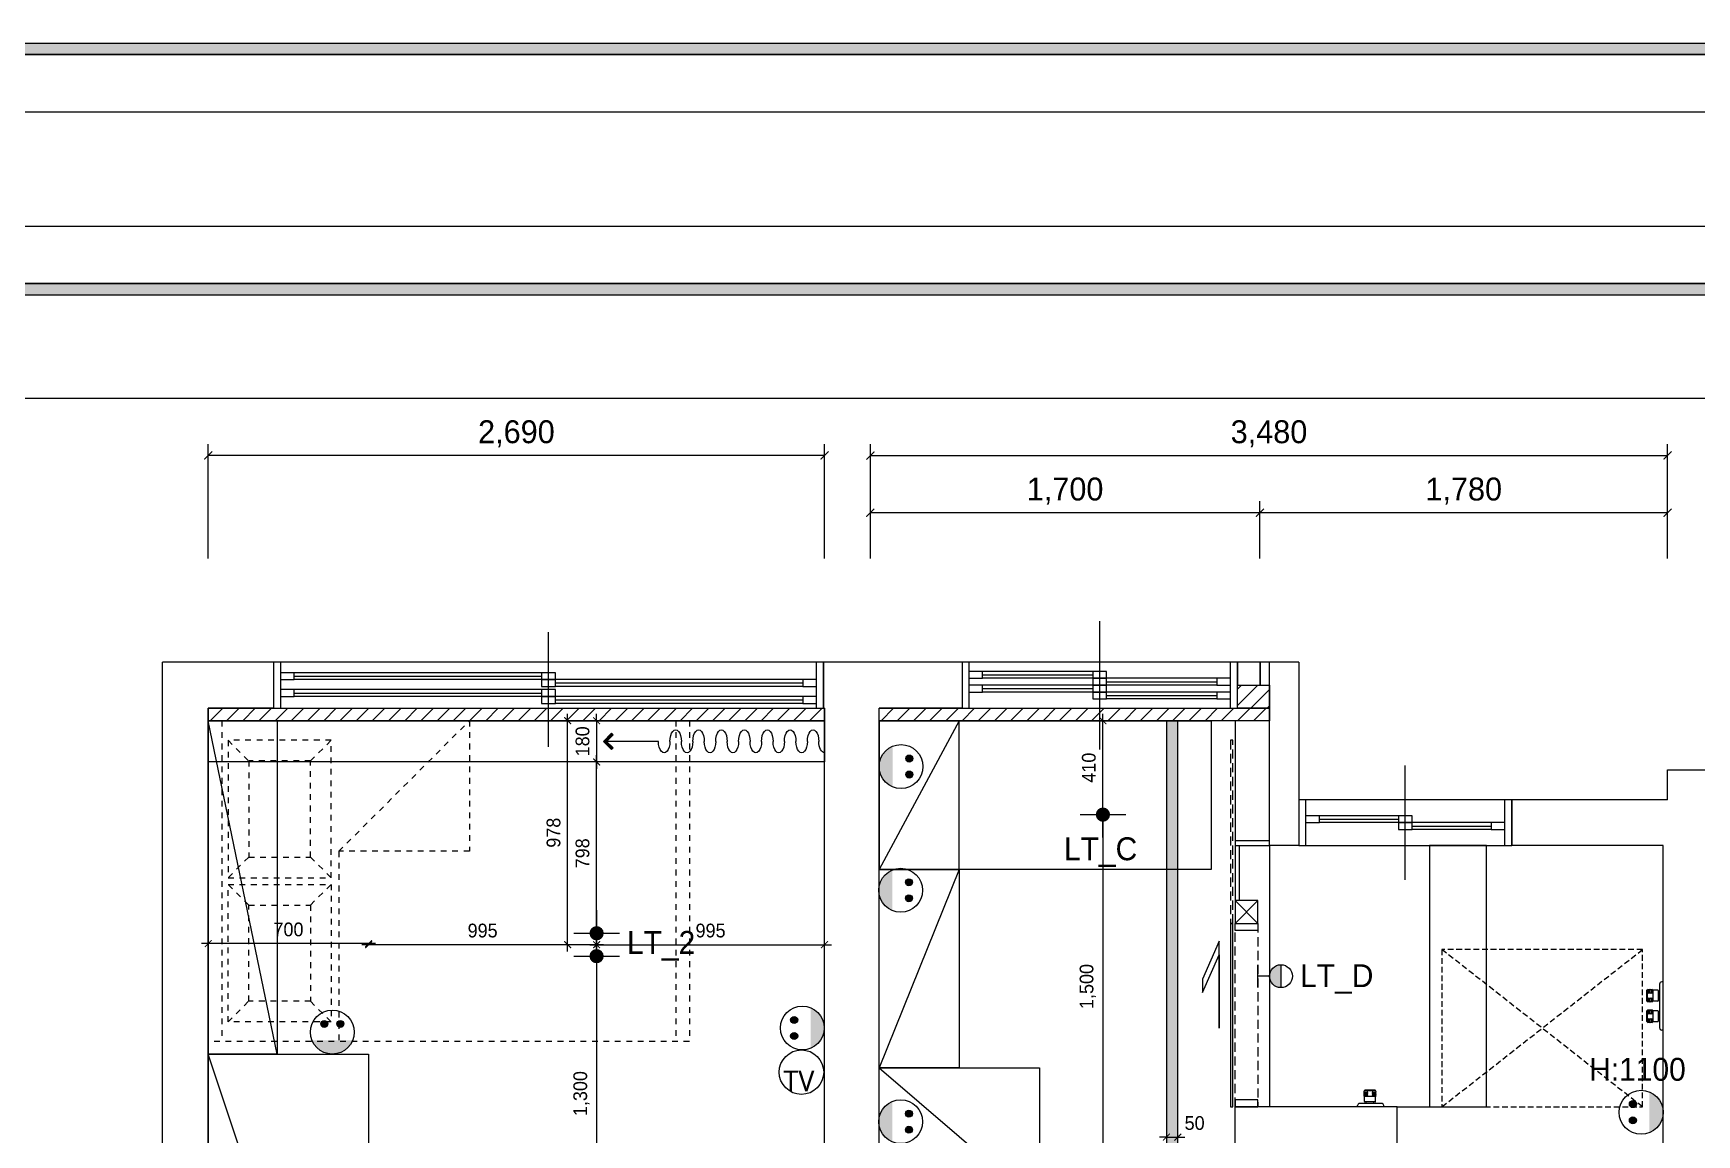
# Model space of a CAD drawing. Header units: inches. Extents: x 4374 to 164780, y 597 to 50243.
# Drawn here: x 29878 to 37139, y 30428 to 35235 of the extents above; entities that cross this region are included whole.
import ezdxf
from ezdxf.enums import TextEntityAlignment as Align

# ---------------------------------------------------------------- set-up
doc = ezdxf.new("R2010")
doc.units = ezdxf.units.IN
doc.header["$LTSCALE"] = 50
doc.header["$MEASUREMENT"] = 0
doc.header["$PDSIZE"] = 700.071425
for name, pattern in [('DASHED', [0.75, 0.5, -0.25]), ('DH-HID2', [1.2, 0.8, -0.4]), ('HID2', [1, 0.5, -0.5])]:
    doc.linetypes.add(name, pattern=pattern)
for name, color, linetype in [('01. F-소품', 3, 'Continuous'), ('03-WAL NEW', 3, 'Continuous'), ('06-FUR', 6, 'Continuous'), ('06-LIGHT', 4, 'Continuous'), ('07-DIM', 5, 'Continuous'), ('07-DIM WAL', 5, 'Continuous'), ('3.기호.계단선', 30, 'Continuous'), ('CO-DOOR', 8, 'Continuous'), ('F-SYM', 7, 'Continuous'), ('fin', 5, 'Continuous'), ('FORM(YOURNAME)-11', 1, 'Continuous'), ('FUR', 8, 'DASHED'), ('Layer 1', 7, 'Continuous'), ('RC-LIGHT', 7, 'Continuous'), ('도면층2', 2, 'Continuous'), ('도면층4', 4, 'Continuous'), ('도면층5', 5, 'Continuous'), ('설비', 7, 'Continuous')]:
    doc.layers.add(name, color=color, linetype=linetype)
doc.styles.add('HY 울릉도 L', font='')
doc.styles.get("Standard").update_dxf_attribs({"font": 'txt.shx', "bigfont": 'whgtxt.shx'})
doc.styles.add('YOURNAME', font='HY울릉도M.TTF')
doc.styles.add('마감재', font='stylu.ttf')
doc.styles.add('코레일둥고', font='Korail_Round_Gothic_Medium.ttf')
doc.styles.get('HY 울릉도 L').set_extended_font_data('HY울릉도L')
doc.dimstyles.new('30', dxfattribs={"dimscale": 30, "dimtxt": 2, "dimasz": 1, "dimexe": 1, "dimexo": 1, "dimgap": 1, "dimtad": 1, "dimdec": 0, "dimrnd": 0.05, "dimdsep": 46, "dimlunit": 6, "dimtxsty": 'HY 울릉도 L', "dimblk": 'ARCHTICK', "dimcen": 2.5, "dimdle": 1, "dimclrd": 133, "dimclre": 133, "dimclrt": 30, "dimadec": 0, "dimazin": 0, "dimtfac": 1, "dimtdec": 0, "dimtix": 1, "dimtmove": 2, "dimatfit": 3, "dimldrblk": 'ARCHTICK', "dimfxl": 0, "dimlwd": -1, "dimlwe": -1, "dimarcsym": 0})
doc.dimstyles.new('벽치수 Copy of DIM-50', dxfattribs={"dimscale": 50, "dimtxt": 2, "dimasz": 0.7, "dimexe": 1, "dimexo": 1, "dimgap": 0.7, "dimtad": 1, "dimdec": 0, "dimzin": 1, "dimdsep": 46, "dimlunit": 6, "dimtxsty": '마감재', "dimblk": 'ARCHTICK', "dimcen": -0.09, "dimclrd": 256, "dimclre": 256, "dimclrt": 3, "dimadec": 0, "dimazin": 0, "dimtfac": 1, "dimtdec": 0, "dimtix": 1, "dimtmove": 2, "dimatfit": 0, "dimldrblk": 'ARCHTICK', "dimfxl": 0, "dimtolj": 1, "dimtzin": 0, "dimarcsym": 0})

# ---------------------------------------------------------------- blocks, each defined once
blk = doc.blocks.new('FORM-PLAN')
at = {"layer": 'FORM(YOURNAME)-11'}
h = blk.add_hatch(color=256, dxfattribs=at)
h.dxf.hatch_style = 1
h.paths.add_polyline_path([(-71444, 55115), (10556, 55115), (10556, 54915), (-71444, 54915)])
h.paths.add_polyline_path([(-71444, -2085), (10556, -2085), (10556, -2285), (-71444, -2285)])
at = {"layer": 'Defpoints', "color": 158}
for points in [[(-71444, -2285), (10556, -2285), (10556, 55115), (-71444, 55115)], [(-69444, 53115), (-64, 53115), (-64, 1215), (-69444, 1215)]]:
    blk.add_lwpolyline(points, close=True, dxfattribs=at)
at = {"layer": 'FORM(YOURNAME)-11', "color": 250}
blk.add_lwpolyline([(-72444, -3285), (11556, -3285), (11556, 56115), (-72444, 56115)], close=True, dxfattribs=at)
at = {"layer": 'FORM(YOURNAME)-11'}
for points in [[(-71444, 55115), (10556, 55115), (10556, 54915), (-71444, 54915)], [(-71444, -2085), (10556, -2085), (10556, -2285), (-71444, -2285)]]:
    blk.add_lwpolyline(points, close=True, dxfattribs=at)
at = {"layer": 'FORM(YOURNAME)-11', "color": 3, "style": 'YOURNAME'}
for tag, height, p in [('1', 450, (9905, 18188)), ('2', 450, (9905, 17544)), ('3', 450, (9905, 16257)), ('4', 450, (9905, 14326)), ('5', 515, (9905, 12009)), ('6', 515, (9905, 9757)), ('7', 515, (9905, 7504)), ('8', 515, (9905, 5252)), ('9', 515, (9905, 2999)), ('10', 515, (5655, 811)), ('11', 515, (9905, 747)), ('12', 515, (5655, -1441)), ('13', 515, (9905, -1441))]:
    blk.add_attdef(tag, text='', height=height, dxfattribs=at).set_placement(p, align=Align.MIDDLE_RIGHT)
blk = doc.blocks.new('*U576')
at = {"layer": 'F-SYM', "xscale": 0.2500000000000001, "yscale": 0.2500000000000001, "zscale": 0.2500000000000001}
blk.add_blockref('FORM-PLAN', (44485.5, 20363.8), dxfattribs=at)
blk = doc.blocks.new('_ArchTick')
at = {"color": 0, "linetype": 'ByBlock', "const_width": 0.15}
blk.add_lwpolyline([(-0.5, -0.5), (0.5, 0.5)], dxfattribs=at)
blk = doc.blocks.new('*D43')
at = {"layer": '07-DIM', "lineweight": -2}
for p, q in [((30641.9, 32942.6), (30641.9, 33442.6)), ((33331.9, 32942.6), (33331.9, 33442.6)), ((33331.9, 33392.6), (30641.9, 33392.6))]:
    blk.add_line(p, q, dxfattribs=at)
at = {"layer": 'Defpoints', "color": 0}
for p in [(30641.9, 33392.6), (30641.9, 32892.6), (33331.9, 32892.6)]:
    blk.add_point(p, dxfattribs=at)
at = {"layer": '07-DIM', "lineweight": -2, "xscale": 35, "yscale": 35, "zscale": 35, "rotation": 180}
blk.add_blockref('_ArchTick', (30641.9, 33392.6), dxfattribs=at)
at = {"layer": '07-DIM', "lineweight": -2, "xscale": 35, "yscale": 35, "zscale": 35}
blk.add_blockref('_ArchTick', (33331.9, 33392.6), dxfattribs=at)
at = {"layer": '07-DIM', "color": 3, "insert": (31986.9, 33486.9), "char_height": 100, "attachment_point": 5, "style": '마감재'}
blk.add_mtext('\\A1;2,690', dxfattribs=at)
blk = doc.blocks.new('*D44')
at = {"layer": '07-DIM', "lineweight": -2}
for p, q in [((33531.9, 32942.6), (33531.9, 33442.6)), ((37011.9, 32942.6), (37011.9, 33442.6)), ((33531.9, 33392.6), (37011.9, 33392.6))]:
    blk.add_line(p, q, dxfattribs=at)
at = {"layer": 'Defpoints', "color": 0}
for p in [(37011.9, 33392.6), (33531.9, 32892.6), (37011.9, 32892.6)]:
    blk.add_point(p, dxfattribs=at)
at = {"layer": '07-DIM', "lineweight": -2, "xscale": 35, "yscale": 35, "zscale": 35, "rotation": 180}
blk.add_blockref('_ArchTick', (33531.9, 33392.6), dxfattribs=at)
at = {"layer": '07-DIM', "lineweight": -2, "xscale": 35, "yscale": 35, "zscale": 35}
blk.add_blockref('_ArchTick', (37011.9, 33392.6), dxfattribs=at)
at = {"layer": '07-DIM', "color": 3, "insert": (35271.9, 33486.9), "char_height": 100, "attachment_point": 5, "style": '마감재'}
blk.add_mtext('\\A1;3,480', dxfattribs=at)
blk = doc.blocks.new('*D47')
at = {"layer": '07-DIM', "lineweight": -2}
for p, q in [((35231.9, 32942.6), (35231.9, 33192.6)), ((37011.9, 32942.6), (37011.9, 33192.6)), ((37011.9, 33142.6), (35231.9, 33142.6))]:
    blk.add_line(p, q, dxfattribs=at)
at = {"layer": 'Defpoints', "color": 0}
for p in [(35231.9, 33142.6), (35231.9, 32892.6), (37011.9, 32892.6)]:
    blk.add_point(p, dxfattribs=at)
at = {"layer": '07-DIM', "lineweight": -2, "xscale": 35, "yscale": 35, "zscale": 35, "rotation": 180}
blk.add_blockref('_ArchTick', (35231.9, 33142.6), dxfattribs=at)
at = {"layer": '07-DIM', "lineweight": -2, "xscale": 35, "yscale": 35, "zscale": 35}
blk.add_blockref('_ArchTick', (37011.9, 33142.6), dxfattribs=at)
at = {"layer": '07-DIM', "color": 3, "insert": (36121.9, 33236.9), "char_height": 100, "attachment_point": 5, "style": '마감재'}
blk.add_mtext('\\A1;1,780', dxfattribs=at)
blk = doc.blocks.new('*D40')
at = {"layer": '07-DIM', "lineweight": -2}
for p, q in [((33531.9, 32942.6), (33531.9, 33192.6)), ((35231.9, 32942.6), (35231.9, 33192.6)), ((35231.9, 33142.6), (33531.9, 33142.6))]:
    blk.add_line(p, q, dxfattribs=at)
at = {"layer": 'Defpoints', "color": 0}
for p in [(33531.9, 33142.6), (33531.9, 32892.6), (35231.9, 32892.6)]:
    blk.add_point(p, dxfattribs=at)
at = {"layer": '07-DIM', "lineweight": -2, "xscale": 35, "yscale": 35, "zscale": 35, "rotation": 180}
blk.add_blockref('_ArchTick', (33531.9, 33142.6), dxfattribs=at)
at = {"layer": '07-DIM', "lineweight": -2, "xscale": 35, "yscale": 35, "zscale": 35}
blk.add_blockref('_ArchTick', (35231.9, 33142.6), dxfattribs=at)
at = {"layer": '07-DIM', "color": 3, "insert": (34381.9, 33236.9), "char_height": 100, "attachment_point": 5, "style": '마감재'}
blk.add_mtext('\\A1;1,700', dxfattribs=at)
blk = doc.blocks.new('A$C004A4CAE')
at = {"layer": 'fin', "color": 6}
for p, q in [((0, 0), (0, 5)), ((200, 15), (10, 15)), ((36, 69), (36, 70)), ((84, 69), (36, 69)), ((51, 63), (36, 63)), ((51, 57), (36, 57)), ((51, 51), (36, 51)), ((36, 23), (36, 45)), ((84, 45), (36, 45)), ((82, 72), (38, 72)), ((82, 21), (38, 21)), ((43, 15), (43, 21)), ((84, 63), (69, 63)), ((84, 57), (69, 57)), ((84, 51), (69, 51)), ((77, 15), (77, 21)), ((84, 69), (84, 70)), ((84, 23), (84, 45)), ((126, 69), (126, 70)), ((174, 69), (126, 69)), ((141, 63), (126, 63)), ((141, 57), (126, 57)), ((141, 51), (126, 51)), ((174, 45), (126, 45)), ((126, 23), (126, 45)), ((172, 72), (128, 72)), ((172, 21), (128, 21)), ((133, 15), (133, 21)), ((174, 63), (159, 63)), ((174, 57), (159, 57)), ((174, 51), (159, 51)), ((167, 15), (167, 21)), ((174, 69), (174, 70)), ((174, 23), (174, 45)), ((210, 0), (210, 5))]:
    blk.add_line(p, q, dxfattribs=at)
for centre, radius, start, end in [((10, 5), 10, 90, 180), ((36, 66), 3, 90, 270), ((36, 60), 3, 90, 270), ((36, 54), 3, 90, 270), ((36, 48), 3, 90, 270), ((38, 70), 2, 90, 180), ((38, 23), 2, 180, 270), ((51, 66), 3, 90, 270), ((51, 60), 3, 90, 270), ((51, 54), 3, 90, 270), ((51, 48), 3, 90, 270), ((69, 66), 3, 270, 90), ((69, 60), 3, 270, 90), ((69, 54), 3, 270, 90), ((69, 48), 3, 270, 90), ((82, 70), 2, 0, 90), ((82, 23), 2, 270, 0), ((84, 66), 3, 270, 90), ((84, 60), 3, 270, 90), ((84, 54), 3, 270, 90), ((84, 48), 3, 270, 90), ((126, 66), 3, 90, 270), ((126, 60), 3, 90, 270), ((126, 54), 3, 90, 270), ((126, 48), 3, 90, 270), ((128, 70), 2, 90, 180), ((128, 23), 2, 180, 270), ((141, 66), 3, 90, 270), ((141, 60), 3, 90, 270), ((141, 54), 3, 90, 270), ((141, 48), 3, 90, 270), ((159, 66), 3, 270, 90), ((159, 60), 3, 270, 90), ((159, 54), 3, 270, 90), ((159, 48), 3, 270, 90), ((172, 70), 2, 0, 90), ((172, 23), 2, 270, 0), ((174, 66), 3, 270, 90), ((174, 60), 3, 270, 90), ((174, 54), 3, 270, 90), ((174, 48), 3, 270, 90), ((200, 5), 10, 0, 90)]:
    blk.add_arc(centre, radius, start, end, dxfattribs=at)
blk = doc.blocks.new('floor')
at = {"layer": 'fin', "color": 6}
for p, q in [((-35886.6, 9949.2), (-35930.6, 9949.2)), ((-35963, 9877.2), (-35963, 9882.2)), ((-35858.6, 9892.2), (-35953, 9892.2)), ((-35932.6, 9946.2), (-35932.6, 9947.2)), ((-35884.6, 9946.2), (-35932.6, 9946.2)), ((-35917.6, 9940.2), (-35932.6, 9940.2)), ((-35917.6, 9934.2), (-35932.6, 9934.2)), ((-35917.6, 9928.2), (-35932.6, 9928.2)), ((-35884.6, 9922.2), (-35932.6, 9922.2)), ((-35932.6, 9900.2), (-35932.6, 9922.2)), ((-35886.6, 9898.2), (-35930.6, 9898.2)), ((-35925.6, 9892.2), (-35925.6, 9898.2)), ((-35884.6, 9940.2), (-35899.6, 9940.2)), ((-35884.6, 9934.2), (-35899.6, 9934.2)), ((-35884.6, 9928.2), (-35899.6, 9928.2)), ((-35891.6, 9892.2), (-35891.6, 9898.2)), ((-35884.6, 9946.2), (-35884.6, 9947.2)), ((-35884.6, 9900.2), (-35884.6, 9922.2)), ((-35848.6, 9877.2), (-35848.6, 9882.2))]:
    blk.add_line(p, q, dxfattribs=at)
for centre, radius, start, end in [((-35930.6, 9947.2), 2, 90, 180), ((-35886.6, 9947.2), 2, 0, 90), ((-35953, 9882.2), 10, 90, 180), ((-35932.6, 9943.2), 3, 90, 270), ((-35932.6, 9937.2), 3, 90, 270), ((-35932.6, 9931.2), 3, 90, 270), ((-35932.6, 9925.2), 3, 90, 270), ((-35930.6, 9900.2), 2, 180, 270), ((-35917.6, 9943.2), 3, 90, 270), ((-35917.6, 9937.2), 3, 90, 270), ((-35917.6, 9931.2), 3, 90, 270), ((-35917.6, 9925.2), 3, 90, 270), ((-35899.6, 9943.2), 3, 270, 90), ((-35899.6, 9937.2), 3, 270, 90), ((-35899.6, 9931.2), 3, 270, 90), ((-35899.6, 9925.2), 3, 270, 90), ((-35886.6, 9900.2), 2, 270, 0), ((-35884.6, 9943.2), 3, 270, 90), ((-35884.6, 9937.2), 3, 270, 90), ((-35884.6, 9931.2), 3, 270, 90), ((-35884.6, 9925.2), 3, 270, 90), ((-35858.6, 9882.2), 10, 0, 90)]:
    blk.add_arc(centre, radius, start, end, dxfattribs=at)
at = {"layer": 'Layer 1'}
for p, q in [((-36347.4, 11017.2), (-36347.4, 9877.2)), ((-35399.4, 9877.2), (-35399.4, 11017.2)), ((-35789.4, 9877.2), (-35399.4, 9877.2))]:
    blk.add_line(p, q, dxfattribs=at)
at = {"layer": '도면층2'}
for p, q in [((-41179.4, 5747.2), (-41179.4, 11817.2)), ((-40694.4, 11817.2), (-41179.4, 11817.2)), ((-40694.4, 11817.2), (-40694.4, 11617.2)), ((-37689.4, 11817.2), (-38294.4, 11817.2)), ((-38294.4, 11817.2), (-38294.4, 11617.2)), ((-37689.4, 11817.2), (-37689.4, 11617.2)), ((-36219.4, 11817.2), (-36347.4, 11817.2)), ((-36347.4, 11017.2), (-36347.4, 11817.2)), ((-36219.4, 11817.2), (-36219.4, 11017.2)), ((-40979.4, 11617.2), (-40979.4, 8007.2)), ((-40694.4, 11617.2), (-40979.4, 11617.2)), ((-38289.4, 11617.2), (-38294.4, 11617.2)), ((-38289.4, 8977.2), (-38289.4, 11617.2)), ((-37689.4, 11617.2), (-38051.4, 11617.2)), ((-38051.4, 8977.2), (-38051.4, 11617.2)), ((-34609.4, 11347.2), (-34609.4, 11347.2)), ((-34609.4, 11347.2), (-34429.4, 11347.2)), ((-34609.4, 11217.2), (-34609.4, 11347.2)), ((-34609.4, 11217.2), (-35289.4, 11217.2)), ((-35289.4, 11217.2), (-35289.4, 11017.2)), ((-36219.4, 11017.2), (-36347.4, 11017.2)), ((-34629.4, 11017.2), (-35289.4, 11017.2)), ((-34629.4, 9617.2), (-34629.4, 11017.2)), ((-35789.4, 9877.2), (-36497.4, 9877.2)), ((-36497.4, 9327.2), (-36497.4, 9877.2)), ((-35789.4, 9617.2), (-35789.4, 9877.2))]:
    blk.add_line(p, q, dxfattribs=at)
at = {"layer": '도면층4'}
for p, q in [((-37088.4, 11497.2), (-37088.4, 11997.2)), ((-39494.4, 11448), (-39494.4, 11948)), ((-37088.4, 11437.2), (-37088.4, 11937.2)), ((-38294.4, 11817.2), (-40694.4, 11817.2)), ((-40694.4, 11817.2), (-40694.4, 11617.2)), ((-40664.4, 11817.2), (-40664.4, 11617.2)), ((-38324.4, 11617.2), (-38324.4, 11817.2)), ((-38294.4, 11617.2), (-38294.4, 11817.2)), ((-36487.4, 11817.2), (-37689.4, 11817.2)), ((-37689.4, 11817.2), (-37689.4, 11617.2)), ((-37659.4, 11817.2), (-37659.4, 11617.2)), ((-36517.4, 11617.2), (-36517.4, 11817.2)), ((-36487.4, 11617.2), (-36487.4, 11817.2)), ((-40604.4, 11756.8), (-39524.4, 11756.8)), ((-39464.4, 11726.8), (-38384.4, 11726.8)), ((-37599.4, 11762.2), (-37118.4, 11762.2)), ((-37599.4, 11702.2), (-37118.4, 11702.2)), ((-37058.4, 11732.2), (-36577.4, 11732.2)), ((-40604.4, 11683), (-39524.4, 11683)), ((-39464.4, 11653), (-38384.4, 11653)), ((-37058.4, 11672.2), (-36577.4, 11672.2)), ((-40694.4, 11617.2), (-38294.4, 11617.2)), ((-37689.4, 11617.2), (-36487.4, 11617.2)), ((-35754.4, 10867.2), (-35754.4, 11367.2)), ((-35289.4, 11217.2), (-36219.4, 11217.2)), ((-36219.4, 11217.2), (-36219.4, 11017.2)), ((-36189.4, 11217.2), (-36189.4, 11017.2)), ((-35319.4, 11017.2), (-35319.4, 11217.2)), ((-35289.4, 11017.2), (-35289.4, 11217.2)), ((-36129.4, 11132.2), (-35784.4, 11132.2)), ((-35724.4, 11102.2), (-35379.4, 11102.2)), ((-36219.4, 11017.2), (-35289.4, 11017.2))]:
    blk.add_line(p, q, dxfattribs=at)
for points in [[(-40664.4, 11771.8), (-40664.4, 11741.8), (-40604.4, 11741.8), (-40604.4, 11771.8)], [(-39524.4, 11771.8), (-39524.4, 11741.8), (-39464.4, 11741.8), (-39464.4, 11771.8)], [(-37659.4, 11777.2), (-37659.4, 11747.2), (-37599.4, 11747.2), (-37599.4, 11777.2)], [(-37118.4, 11777.2), (-37118.4, 11747.2), (-37058.4, 11747.2), (-37058.4, 11777.2)], [(-36487.4, 11717.2), (-36387.4, 11717.2), (-36387.4, 11817.2), (-36487.4, 11817.2)], [(-36387.4, 11717.2), (-36347.4, 11717.2), (-36347.4, 11817.2), (-36387.4, 11817.2)], [(-40664.4, 11698), (-40664.4, 11668), (-40604.4, 11668), (-40604.4, 11698)], [(-39524.4, 11741.8), (-39524.4, 11711.8), (-39464.4, 11711.8), (-39464.4, 11741.8)], [(-39524.4, 11698), (-39524.4, 11668), (-39464.4, 11668), (-39464.4, 11698)], [(-38384.4, 11741.8), (-38384.4, 11711.8), (-38324.4, 11711.8), (-38324.4, 11741.8)], [(-37659.4, 11717.2), (-37659.4, 11687.2), (-37599.4, 11687.2), (-37599.4, 11717.2)], [(-37118.4, 11747.2), (-37118.4, 11717.2), (-37058.4, 11717.2), (-37058.4, 11747.2)], [(-37118.4, 11717.2), (-37118.4, 11687.2), (-37058.4, 11687.2), (-37058.4, 11717.2)], [(-36577.4, 11747.2), (-36577.4, 11717.2), (-36517.4, 11717.2), (-36517.4, 11747.2)], [(-39524.4, 11668), (-39524.4, 11638), (-39464.4, 11638), (-39464.4, 11668)], [(-38384.4, 11668), (-38384.4, 11638), (-38324.4, 11638), (-38324.4, 11668)], [(-37118.4, 11687.2), (-37118.4, 11657.2), (-37058.4, 11657.2), (-37058.4, 11687.2)], [(-36577.4, 11687.2), (-36577.4, 11657.2), (-36517.4, 11657.2), (-36517.4, 11687.2)], [(-36189.4, 11147.2), (-36189.4, 11117.2), (-36129.4, 11117.2), (-36129.4, 11147.2)], [(-35784.4, 11147.2), (-35784.4, 11117.2), (-35724.4, 11117.2), (-35724.4, 11147.2)], [(-35784.4, 11117.2), (-35784.4, 11087.2), (-35724.4, 11087.2), (-35724.4, 11117.2)], [(-35379.4, 11117.2), (-35379.4, 11087.2), (-35319.4, 11087.2), (-35319.4, 11117.2)]]:
    blk.add_lwpolyline(points, close=True, dxfattribs=at)
at = {"layer": '도면층5'}
for p, q in [((-39524.4, 11771.8), (-40604.4, 11771.8)), ((-37118.4, 11777.2), (-37599.4, 11777.2)), ((-39524.4, 11741.8), (-40604.4, 11741.8)), ((-39524.4, 11698), (-40604.4, 11698)), ((-38384.4, 11741.8), (-39464.4, 11741.8)), ((-38384.4, 11711.8), (-39464.4, 11711.8)), ((-37118.4, 11747.2), (-37599.4, 11747.2)), ((-37118.4, 11717.2), (-37599.4, 11717.2)), ((-36577.4, 11747.2), (-37058.4, 11747.2)), ((-36577.4, 11717.2), (-37058.4, 11717.2)), ((-39524.4, 11668), (-40604.4, 11668)), ((-38384.4, 11668), (-39464.4, 11668)), ((-38384.4, 11638), (-39464.4, 11638)), ((-37118.4, 11687.2), (-37599.4, 11687.2)), ((-36577.4, 11687.2), (-37058.4, 11687.2)), ((-36577.4, 11657.2), (-37058.4, 11657.2)), ((-35784.4, 11147.2), (-36129.4, 11147.2)), ((-35784.4, 11117.2), (-36129.4, 11117.2)), ((-35379.4, 11117.2), (-35724.4, 11117.2)), ((-35379.4, 11087.2), (-35724.4, 11087.2))]:
    blk.add_line(p, q, dxfattribs=at)
at = {"rotation": 90}
blk.add_blockref('A$C004A4CAE', (-34629.4, 10212.2), dxfattribs=at)
blk = doc.blocks.new('2400X1080_P2_')
at = {"color": 8, "linetype": 'HID2'}
for p, q in [((-2040.2, -1400), (-2040.2, 0)), ((-569.9, -830.1), (-569.9, 0)), ((-59.8, -1400), (-59.8, 0)), ((-446.3, -175.4), (-536.2, -85.5)), ((-86.2, -85.5), (-176.3, -175.4)), ((-446.3, -595.6), (-536.2, -685.5)), ((-176.3, -595.6), (-86.2, -685.5)), ((-446.3, -804.4), (-536.2, -714.5)), ((-176.3, -804.4), (-86.2, -714.5)), ((-446.3, -1224.6), (-536.2, -1314.5)), ((-86.2, -1314.5), (-176.3, -1224.6))]:
    blk.add_line(p, q, dxfattribs=at)
for points in [[(0, 0), (0, -1400), (-2100, -1400), (-2100, 0)], [(-86.2, -685.5), (-536.2, -685.5), (-536.2, -85.5), (-86.2, -85.5)], [(-446.3, -595.6), (-446.3, -175.4), (-176.3, -175.4), (-176.3, -595.6)], [(-86.2, -714.5), (-536.2, -714.5), (-536.2, -1314.5), (-86.2, -1314.5)], [(-1140, -830.1), (-569.9, -830.1), (-1140, -1400)], [(-446.3, -804.4), (-446.3, -1224.6), (-176.3, -1224.6), (-176.3, -804.4)]]:
    blk.add_lwpolyline(points, close=True, dxfattribs=at)
blk = doc.blocks.new('FFFR')
at = {"layer": '03-WAL NEW'}
h = blk.add_hatch(dxfattribs=at)
h.set_pattern_fill('_USER', color=8, scale=50, angle=45, pattern_type=0)
h.set_pattern_definition([(45, (21500, 9e-13), (-35.35534, 35.35534), [])])
h.paths.add_polyline_path([(9783.5, 17956.7), (9783.5, 18056.7), (9923.5, 18056.7), (9923.5, 17956.7)])
h = blk.add_hatch(dxfattribs=at)
h.set_pattern_fill('_USER', color=30, scale=50, angle=45, pattern_type=0)
h.set_pattern_definition([(45, (-2928, 0), (-35.35534, 35.35534), [])])
h.paths.add_polyline_path([(7981.5, 17901.7), (5291.5, 17901.7), (5291.5, 17956.7), (7981.5, 17956.7)])
h = blk.add_hatch(dxfattribs=at)
h.set_pattern_fill('_USER', color=30, scale=50, angle=45, pattern_type=0)
h.set_pattern_definition([(45, (0, 0), (-35.35534, 35.35534), [])])
h.paths.add_polyline_path([(9923.5, 17901.7), (8219.5, 17901.7), (8219.5, 17956.7), (9923.5, 17956.7)])
for points in [[(9783.5, 17956.7), (9783.5, 18056.7), (9923.5, 18056.7), (9923.5, 17956.7), (9783.5, 17956.7)], [(9923.5, 17901.7), (9773.5, 17901.7), (9773.5, 17356.7), (9923.5, 17356.7), (9923.5, 17356.7), (9923.5, 17356.7), (9923.5, 17901.7)]]:
    blk.add_lwpolyline(points, dxfattribs=at)
at = {"layer": '03-WAL NEW', "color": 30}
for points in [[(7981.5, 17901.7), (5291.5, 17901.7), (5291.5, 17956.7), (7981.5, 17956.7)], [(9923.5, 17901.7), (8219.5, 17901.7), (8219.5, 17956.7), (9923.5, 17956.7)]]:
    blk.add_lwpolyline(points, close=True, dxfattribs=at)
at = {"layer": '06-FUR', "color": 8}
for p, q in [((8569.5, 17901.7), (8219.5, 17251.8)), ((8569.5, 17251.8), (8219.5, 16386.7)), ((8219.5, 16386.7), (8919.5, 15786.7))]:
    blk.add_line(p, q, dxfattribs=at)
for points in [[(5591.5, 16446.7), (5291.5, 16446.7), (5291.5, 17901.7), (5591.5, 17901.7), (5591.5, 16446.7), (5291.5, 17901.7)], [(8219.5, 17901.7), (9669.5, 17901.7), (9669.5, 17251.7), (8219.5, 17251.8), (8219.5, 17901.7)], [(10871.5, 17356.7), (10621.5, 17356.7), (10621.5, 16216.7), (10871.5, 16216.7), (10871.5, 17356.7)], [(5991.5, 14346.7), (5291.5, 14346.7), (5291.5, 16446.7), (5991.5, 16446.7), (5991.5, 14346.7), (5291.5, 16446.7)], [(8219.5, 16386.7), (8919.5, 16386.7), (8919.5, 14696.7), (8219.5, 14696.7), (8219.5, 16386.7)]]:
    blk.add_lwpolyline(points, dxfattribs=at)
for points in [[(8219.5, 17251.8), (8569.5, 17251.8), (8569.5, 17901.7), (8219.5, 17901.7)], [(8569.5, 16386.7), (8219.5, 16386.7), (8219.5, 17251.8), (8569.5, 17251.8)]]:
    blk.add_lwpolyline(points, close=True, dxfattribs=at)
at = {"layer": '3.기호.계단선'}
for p, q in [((9873.5, 17116.7), (9773.5, 17016.7)), ((9773.5, 17116.7), (9873.5, 17016.7))]:
    blk.add_line(p, q, dxfattribs=at)
blk.add_lwpolyline([(9773.5, 17376.7), (9773.5, 17016.7), (9873.5, 17016.7), (9873.5, 17116.7), (9793.5, 17116.7), (9793.5, 17356.7), (9923.5, 17356.7), (9923.5, 17376.7), (9773.5, 17376.7)], dxfattribs=at)
blk.add_lwpolyline([(9773.5, 17016.7), (9873.5, 17016.7), (9873.5, 17116.7), (9773.5, 17116.7)], close=True, dxfattribs=at)
at = {"layer": 'CO-DOOR', "color": 8, "linetype": 'DH-HID2'}
blk.add_lwpolyline([(9763.5, 17016.7), (9763.5, 17816.7), (9753.5, 17816.7), (9753.5, 17016.7)], close=True, dxfattribs=at)
at = {"layer": 'CO-DOOR'}
blk.add_lwpolyline([(9763.5, 16216.7), (9763.5, 17016.7), (9753.5, 17016.7), (9753.5, 16216.7)], close=True, dxfattribs=at)
at = {"layer": 'CO-DOOR', "color": 251, "linetype": 'DH-HID2'}
blk.add_lwpolyline([(9773.5, 16216.7), (9773.5, 17016.7), (9873.5, 17016.7), (9873.5, 16216.7)], close=True, dxfattribs=at)
at = {"layer": 'CO-DOOR', "color": 7}
for points in [[(9773.5, 17016.7), (9873.5, 17016.7), (9873.5, 16986.7), (9773.5, 16986.7), (9773.5, 17016.7)], [(9773.5, 16216.7), (9873.5, 16216.7), (9873.5, 16246.7), (9773.5, 16246.7), (9773.5, 16216.7)]]:
    blk.add_lwpolyline(points, dxfattribs=at)
at = {"layer": 'CO-DOOR', "color": 1}
blk.add_lwpolyline([(9703.5, 16559.7), (9703.5, 16938.9), (9631.3, 16773.8), (9631.3, 16715.5), (9703.5, 16880.6), (9703.5, 16559.7)], close=True, dxfattribs=at)
at = {"layer": 'FUR'}
for p, q in [((11551.5, 16216.7), (10676.5, 16902.7)), ((10676.5, 16216.7), (11551.5, 16902.7))]:
    blk.add_line(p, q, dxfattribs=at)
blk.add_lwpolyline([(11551.5, 16216.7), (11551.5, 16902.7), (10676.5, 16902.7), (10676.5, 16216.7)], close=True, dxfattribs=at)
at = {"rotation": 180}
blk.add_blockref('2400X1080_P2_', (5291.5, 16501.7), dxfattribs=at)
at = {"layer": '06-FUR', "color": 8}
blk.add_blockref('floor', (46270.9, 6339.5), dxfattribs=at)
blk = doc.blocks.new('*D60')
at = {"layer": '07-DIM WAL', "color": 133}
for p, q in [((32336.9, 32235.1), (32336.9, 32265.1)), ((32425.3, 32235.1), (32306.9, 32235.1)), ((32336.9, 32235.1), (32336.9, 32055.1)), ((32425.3, 32055.1), (32306.9, 32055.1)), ((32336.9, 32055.1), (32336.9, 32025.1))]:
    blk.add_line(p, q, dxfattribs=at)
at = {"layer": 'Defpoints', "color": 0}
for p in [(32455.3, 32235.1), (32336.9, 32055.1), (32455.3, 32055.1)]:
    blk.add_point(p, dxfattribs=at)
at = {"layer": '07-DIM WAL', "color": 133, "xscale": 30, "yscale": 30, "zscale": 30}
for p, rotation in [((32336.9, 32235.1), 270), ((32336.9, 32055.1), 90)]:
    blk.add_blockref('_ArchTick', p, dxfattribs=dict(at, rotation=rotation))
at = {"layer": '07-DIM WAL', "color": 30, "insert": (32275.6, 32145.1), "char_height": 60, "attachment_point": 5, "rotation": 90, "style": 'HY 울릉도 L'}
blk.add_mtext('180', dxfattribs=at)
blk = doc.blocks.new('ghehrth')
at = {"layer": '06-LIGHT'}
h = blk.add_hatch(color=256, dxfattribs=at)
h.dxf.hatch_style = 1
edge = h.paths.add_edge_path()
edge.add_arc((74745, 23106.8), 31.2, 270, 630)
at = {"color": 1, "linetype": 'Continuous'}
for p, q in [((74745, 23006.8), (74745, 23206.8)), ((74645, 23106.8), (74845, 23106.8))]:
    blk.add_line(p, q, dxfattribs=at)
blk = doc.blocks.new('HEY')
at = {"layer": '06-LIGHT', "color": 1}
blk.add_lwpolyline([(66128.5, 14166.8), (66128.5, 14066.8), (66128.5, 14116.8), (66114.3, 14116.8)], dxfattribs=at)
at = {"layer": '06-LIGHT'}
for p in [(-8616.6, -8940), (-8616.6, -9040)]:
    blk.add_blockref('ghehrth', p, dxfattribs=at)
blk = doc.blocks.new('egoo')
at = {"layer": '설비'}
h = blk.add_hatch(color=140, dxfattribs=at)
edge = h.paths.add_edge_path()
edge.add_arc((1015645, 443434), 22.3, 0, 360)
h = blk.add_hatch(color=140, dxfattribs=at)
edge = h.paths.add_edge_path()
edge.add_arc((1015748, 443434), 22.3, 0, 360)
h = blk.add_hatch(color=140, dxfattribs=at)
edge = h.paths.add_edge_path()
edge.add_line((1015826, 443329), (1015567, 443329))
edge.add_ellipse((1015696, 443381), major_axis=(99, 99), ratio=1, start_angle=156.9578, end_angle=293.0422)
at = {"layer": '설비', "color": 140}
for centre, radius in [((1015696, 443381), 140), ((1015645, 443434), 22.3), ((1015748, 443434), 22.3)]:
    blk.add_circle(centre, radius, dxfattribs=at)
blk = doc.blocks.new('*D187')
at = {"layer": '07-DIM WAL', "color": 133}
blk.add_line((32336.9, 31287.6), (32336.9, 29927.6), dxfattribs=at)
at = {"layer": 'Defpoints', "color": 0}
for p in [(32336.9, 31257.6), (32336.9, 29957.6), (32336.9, 29957.6)]:
    blk.add_point(p, dxfattribs=at)
at = {"layer": '07-DIM WAL', "color": 133, "xscale": 30, "yscale": 30, "zscale": 30}
for p, rotation in [((32336.9, 31257.6), 90), ((32336.9, 29957.6), 270)]:
    blk.add_blockref('_ArchTick', p, dxfattribs=dict(at, rotation=rotation))
at = {"layer": '07-DIM WAL', "color": 30, "insert": (32271, 30607.6), "char_height": 60, "attachment_point": 5, "rotation": 90, "style": 'HY 울릉도 L'}
blk.add_mtext('1,300', dxfattribs=at)
blk = doc.blocks.new('*D347')
at = {"color": 133}
blk.add_line((32336.9, 31287.6), (32336.9, 29927.6), dxfattribs=at)
at = {"layer": 'Defpoints', "color": 0}
for p in [(32336.9, 31257.6), (32336.9, 29957.6), (32336.9, 29957.6)]:
    blk.add_point(p, dxfattribs=at)
at = {"color": 133, "xscale": 30, "yscale": 30, "zscale": 30}
for p, rotation in [((32336.9, 31257.6), 90), ((32336.9, 29957.6), 270)]:
    blk.add_blockref('_ArchTick', p, dxfattribs=dict(at, rotation=rotation))
at = {"color": 30, "insert": (32271, 30607.6), "char_height": 60, "attachment_point": 5, "rotation": 90, "style": 'HY 울릉도 L'}
blk.add_mtext('1,300', dxfattribs=at)
blk = doc.blocks.new('*D348')
at = {"layer": '07-DIM WAL', "color": 133}
blk.add_line((32366.9, 31257.6), (31311.9, 31257.6), dxfattribs=at)
at = {"layer": 'Defpoints', "color": 0}
for p in [(31341.9, 31257.6), (31341.9, 31257.6), (32336.9, 31257.6)]:
    blk.add_point(p, dxfattribs=at)
at = {"layer": '07-DIM WAL', "color": 133, "xscale": 30, "yscale": 30, "zscale": 30, "rotation": 180}
blk.add_blockref('_ArchTick', (31341.9, 31257.6), dxfattribs=at)
at = {"layer": '07-DIM WAL', "color": 133, "xscale": 30, "yscale": 30, "zscale": 30}
blk.add_blockref('_ArchTick', (32336.9, 31257.6), dxfattribs=at)
at = {"layer": '07-DIM WAL', "color": 30, "insert": (31839.4, 31318.9), "char_height": 60, "attachment_point": 5, "style": 'HY 울릉도 L'}
blk.add_mtext('995', dxfattribs=at)
blk = doc.blocks.new('*D349')
at = {"layer": '07-DIM WAL', "color": 133}
blk.add_line((31371.9, 31262.6), (30611.9, 31262.6), dxfattribs=at)
at = {"layer": 'Defpoints', "color": 0}
for p in [(30641.9, 31262.6), (30641.9, 31262.6), (31341.9, 31262.6)]:
    blk.add_point(p, dxfattribs=at)
at = {"layer": '07-DIM WAL', "color": 133, "xscale": 30, "yscale": 30, "zscale": 30, "rotation": 180}
blk.add_blockref('_ArchTick', (30641.9, 31262.6), dxfattribs=at)
at = {"layer": '07-DIM WAL', "color": 133, "xscale": 30, "yscale": 30, "zscale": 30}
blk.add_blockref('_ArchTick', (31341.9, 31262.6), dxfattribs=at)
at = {"layer": '07-DIM WAL', "color": 30, "insert": (30991.9, 31323.8), "char_height": 60, "attachment_point": 5, "style": 'HY 울릉도 L'}
blk.add_mtext('700', dxfattribs=at)
blk = doc.blocks.new('*D350')
at = {"layer": '07-DIM WAL', "color": 133}
blk.add_line((32306.9, 31257.6), (33361.9, 31257.6), dxfattribs=at)
at = {"layer": 'Defpoints', "color": 0}
for p in [(32336.9, 31257.6), (33331.9, 31257.6), (33331.9, 31257.6)]:
    blk.add_point(p, dxfattribs=at)
at = {"layer": '07-DIM WAL', "color": 133, "xscale": 30, "yscale": 30, "zscale": 30, "rotation": 180}
blk.add_blockref('_ArchTick', (32336.9, 31257.6), dxfattribs=at)
at = {"layer": '07-DIM WAL', "color": 133, "xscale": 30, "yscale": 30, "zscale": 30}
blk.add_blockref('_ArchTick', (33331.9, 31257.6), dxfattribs=at)
at = {"layer": '07-DIM WAL', "color": 30, "insert": (32834.4, 31318.9), "char_height": 60, "attachment_point": 5, "style": 'HY 울릉도 L'}
blk.add_mtext('995', dxfattribs=at)
blk = doc.blocks.new('*D351')
at = {"layer": '07-DIM WAL', "color": 133}
blk.add_line((32336.9, 31227.6), (32336.9, 32085.1), dxfattribs=at)
at = {"layer": 'Defpoints', "color": 0}
for p in [(32336.9, 32055.1), (32336.9, 32055.1), (32336.9, 31257.6)]:
    blk.add_point(p, dxfattribs=at)
at = {"layer": '07-DIM WAL', "color": 133, "xscale": 30, "yscale": 30, "zscale": 30}
for p, rotation in [((32336.9, 32055.1), 90), ((32336.9, 31257.6), 270)]:
    blk.add_blockref('_ArchTick', p, dxfattribs=dict(at, rotation=rotation))
at = {"layer": '07-DIM WAL', "color": 30, "insert": (32275.6, 31656.3), "char_height": 60, "attachment_point": 5, "rotation": 90, "style": 'HY 울릉도 L'}
blk.add_mtext('798', dxfattribs=at)
blk = doc.blocks.new('*D353')
at = {"layer": '07-DIM WAL', "color": 133}
for p, q in [((32210.5, 31227.6), (32210.5, 32265.1)), ((32306.9, 32235.1), (32180.5, 32235.1)), ((32306.9, 31257.6), (32180.5, 31257.6))]:
    blk.add_line(p, q, dxfattribs=at)
at = {"layer": 'Defpoints', "color": 0}
for p in [(32210.5, 32235.1), (32336.9, 32235.1), (32336.9, 31257.6)]:
    blk.add_point(p, dxfattribs=at)
at = {"layer": '07-DIM WAL', "color": 133, "xscale": 30, "yscale": 30, "zscale": 30}
for p, rotation in [((32210.5, 32235.1), 90), ((32210.5, 31257.6), 270)]:
    blk.add_blockref('_ArchTick', p, dxfattribs=dict(at, rotation=rotation))
at = {"layer": '07-DIM WAL', "color": 30, "insert": (32149.2, 31746.3), "char_height": 60, "attachment_point": 5, "rotation": 90, "style": 'HY 울릉도 L'}
blk.add_mtext('978', dxfattribs=at)
blk = doc.blocks.new('redcon')
at = {"layer": '설비'}
h = blk.add_hatch(color=10, dxfattribs=at)
edge = h.paths.add_edge_path()
edge.add_line((9979.6, 15606.7), (9801.8, 15606.7))
edge.add_ellipse((9890.7, 15570.8), major_axis=(67.8, -67.8), ratio=1, start_angle=66.95778, end_angle=203.04222, ccw=False)
h = blk.add_hatch(color=10, dxfattribs=at)
edge = h.paths.add_edge_path()
edge.add_arc((9855.7, 15535), 15.3, 0, 360)
h = blk.add_hatch(color=10, dxfattribs=at)
edge = h.paths.add_edge_path()
edge.add_arc((9925.7, 15535), 15.3, 0, 360)
at = {"layer": '설비', "color": 10}
for centre, radius in [((9890.7, 15570.8), 95.8), ((9855.7, 15535), 15.3), ((9925.7, 15535), 15.3)]:
    blk.add_circle(centre, radius, dxfattribs=at)
blk = doc.blocks.new('tvred')
at = {"layer": '설비', "color": 10}
blk.add_circle((7880.8, 16367.8), 97.2, dxfattribs=at)
at = {"layer": '설비', "color": 10, "insert": (7784.5, 16284.7), "char_height": 90.278, "attachment_point": 7}
blk.add_mtext_dynamic_manual_height_columns('{\\fMalgun Gothic|b0|i0|c129|p50;\\W0.54937; \\W1;TV}', width=191.417, gutter_width=0.694, heights=[0], dxfattribs=at)
blk = doc.blocks.new('A$C0A436DC7')
at = {"layer": '06-LIGHT'}
blk.add_hatch(color=256, dxfattribs=at).paths.add_polyline_path([(100, 200, -0.414214), (200, 100, -0.414214), (100, 0)])
for p, q in [((100, 0), (100, 200)), ((300, 200), (300, 0)), ((200, 100), (300, 100))]:
    blk.add_line(p, q, dxfattribs=at)
blk.add_circle((100, 100), 100, dxfattribs=at)
blk = doc.blocks.new('FFSFDF')
at = {"layer": '01. F-소품'}
blk.add_hatch(color=8, dxfattribs=at).paths.add_polyline_path([(1567672.9, 1746751.1), (1567679.9, 1746744.1), (1567715.3, 1746779.4), (1567679.9, 1746814.8), (1567672.9, 1746807.7), (1567701.2, 1746779.4)])
at = {"layer": '01. F-소품', "color": 8}
for p, q in [((1567672.9, 1746807.7), (1567679.9, 1746814.8)), ((1567474.8, 1746779.4), (1567701.2, 1746779.4)), ((1567672.9, 1746751.1), (1567679.9, 1746744.1))]:
    blk.add_line(p, q, dxfattribs=at)
for points in [[(1567672.9, 1746807.7), (1567701.2, 1746779.4), (1567672.9, 1746751.1)], [(1567679.9, 1746814.8), (1567715.3, 1746779.4), (1567679.9, 1746744.1)]]:
    blk.add_lwpolyline(points, dxfattribs=at)
for centre, start_param, end_param in [((1566799.8, 1746779.4), 1.570796, 4.712389), ((1566899.8, 1746779.4), 1.570796, 4.712389), ((1566999.8, 1746779.4), 1.570796, 4.712389), ((1567099.8, 1746779.4), 1.570796, 4.712389), ((1567199.8, 1746779.4), 1.570796, 4.712389), ((1567299.8, 1746779.4), 1.570796, 4.712389), ((1567399.8, 1746779.4), 1.570796, 4.712389), ((1566749.8, 1746779.4), 6.283185, 7.853982), ((1566849.8, 1746779.4), 4.712389, 7.853982), ((1566949.8, 1746779.4), 4.712389, 7.853982), ((1567049.8, 1746779.4), 4.712389, 7.853982), ((1567149.8, 1746779.4), 4.712389, 7.853982), ((1567249.8, 1746779.4), 4.712389, 7.853982), ((1567349.8, 1746779.4), 4.712389, 7.853982), ((1567449.8, 1746779.4), 4.712389, 7.853982)]:
    blk.add_ellipse(centre, major_axis=(0, -50), ratio=0.5, start_param=start_param, end_param=end_param, dxfattribs=at)
blk = doc.blocks.new('*D485')
at = {"layer": '06-FUR', "color": 133}
blk.add_line((34546.9, 31795.1), (34546.9, 32265.1), dxfattribs=at)
at = {"layer": 'Defpoints', "color": 0}
for p in [(34546.9, 32235.1), (34546.9, 32235.1), (34546.9, 31825.1)]:
    blk.add_point(p, dxfattribs=at)
at = {"layer": '06-FUR', "color": 133, "xscale": 30, "yscale": 30, "zscale": 30}
for p, rotation in [((34546.9, 32235.1), 90), ((34546.9, 31825.1), 270)]:
    blk.add_blockref('_ArchTick', p, dxfattribs=dict(at, rotation=rotation))
at = {"layer": '06-FUR', "color": 30, "insert": (34485.7, 32030.1), "char_height": 60, "attachment_point": 5, "rotation": 90, "style": 'HY 울릉도 L'}
blk.add_mtext('410', dxfattribs=at)
blk = doc.blocks.new('*D486')
at = {"layer": '06-FUR', "color": 133}
for p, q in [((34823.9, 30417.6), (34793.9, 30417.6)), ((34823.9, 30417.6), (34873.9, 30417.6)), ((34873.9, 30417.6), (34903.9, 30417.6))]:
    blk.add_line(p, q, dxfattribs=at)
at = {"layer": 'Defpoints', "color": 0}
for p in [(34823.9, 30417.6), (34873.9, 30417.6), (34873.9, 30417.6)]:
    blk.add_point(p, dxfattribs=at)
at = {"layer": '06-FUR', "color": 133, "xscale": 30, "yscale": 30, "zscale": 30}
blk.add_blockref('_ArchTick', (34823.9, 30417.6), dxfattribs=at)
at = {"layer": '06-FUR', "color": 133, "xscale": 30, "yscale": 30, "zscale": 30, "rotation": 180}
blk.add_blockref('_ArchTick', (34873.9, 30417.6), dxfattribs=at)
at = {"layer": '06-FUR', "color": 30, "insert": (34947.3, 30478.9), "char_height": 60, "attachment_point": 5, "style": 'HY 울릉도 L'}
blk.add_mtext('50', dxfattribs=at)
blk = doc.blocks.new('*D490')
at = {"layer": '06-FUR', "color": 133}
blk.add_line((34546.9, 31855.1), (34546.9, 30295.1), dxfattribs=at)
at = {"layer": 'Defpoints', "color": 0}
for p in [(34546.9, 31825.1), (34546.9, 30325.1), (34546.9, 30325.1)]:
    blk.add_point(p, dxfattribs=at)
at = {"layer": '06-FUR', "color": 133, "xscale": 30, "yscale": 30, "zscale": 30}
for p, rotation in [((34546.9, 31825.1), 90), ((34546.9, 30325.1), 270)]:
    blk.add_blockref('_ArchTick', p, dxfattribs=dict(at, rotation=rotation))
at = {"layer": '06-FUR', "color": 30, "insert": (34481, 31075.1), "char_height": 60, "attachment_point": 5, "rotation": 90, "style": 'HY 울릉도 L'}
blk.add_mtext('1,500', dxfattribs=at)
blk = doc.blocks.new('*U585')
at = {"layer": 'F-SYM', "xscale": 0.2500000000000001, "yscale": 0.2500000000000001, "zscale": 0.2500000000000001}
blk.add_blockref('FORM-PLAN', (44485.5, 35713.8), dxfattribs=at)

msp = doc.modelspace()

# ---------------------------------------------------------------- hatches: boundary and pattern name
at = {"layer": '06-LIGHT'}
h = msp.add_hatch(color=256, dxfattribs=at)
h.dxf.hatch_style = 1
h.paths.add_polyline_path([(34823.9, 32235.1), (34823.9, 26917.6), (39871.9, 26917.6), (39871.9, 26952.6), (34873.9, 26952.6), (34873.9, 32235.1)])

# ---------------------------------------------------------------- linework, layer by layer
for points in [[(30641.9, 32235.1), (33331.9, 32235.1), (33331.9, 32055.1), (30641.9, 32055.1), (30641.9, 32235.1)], [(34823.9, 32235.1), (34823.9, 26917.6), (39871.9, 26917.6), (39871.9, 26952.6), (34873.9, 26952.6), (34873.9, 32235.1), (34838.9, 32235.1)]]:
    msp.add_lwpolyline(points, dxfattribs=at)

# ---------------------------------------------------------------- block references
at = {"color": 0, "xscale": -1}
msp.add_blockref('FFSFDF', (1600081.7, -1714634.4), dxfattribs=at)
msp.add_blockref('tvred', (25350.4, 14333.4))
at = {"layer": '06-FUR'}
for name in ['*U585', '*U576']:
    msp.add_blockref(name, (0, 0), dxfattribs=at)
at = {"layer": '06-LIGHT', "xscale": -1}
for name, p, rotation in [('ghehrth', (11440.2, -42919.9), 270), ('HEY', (-33791.5, 45374.3), 180)]:
    msp.add_blockref(name, p, dxfattribs=dict(at, rotation=rotation))
at = {"layer": '06-LIGHT', "xscale": 0.5, "yscale": 0.5, "zscale": 0.5, "rotation": 180}
msp.add_blockref('A$C0A436DC7', (35373.9, 31170.1), dxfattribs=at)
at = {"layer": '07-DIM WAL'}
msp.add_blockref('FFFR', (25350.4, 14333.4), dxfattribs=at)
at = {"layer": 'RC-LIGHT', "color": 140, "xscale": 0.6845238224412213, "yscale": 0.6845238224412213, "zscale": 0.6845238224412213, "rotation": 90}
msp.add_blockref('egoo', (340401.3, -664742), dxfattribs=at)
at = {"layer": '설비'}
for p, rotation in [((49236.6, 22144.4), 90), ((49235.1, 21604.4), 90), ((41073.9, 46446.7), 180), ((17664.3, 40784.8), 270), ((49235.1, 20594.4), 90)]:
    msp.add_blockref('redcon', p, dxfattribs=dict(at, rotation=rotation))

# ---------------------------------------------------------------- texts
at = {"layer": '설비', "color": 30, "style": '코레일둥고'}
for s, p in [('LT_C', (34376.9, 31726.1)), ('LT_2', (32469.4, 31317.3)), ('LT_D', (35407.8, 31172.2))]:
    msp.add_text(s, height=100, dxfattribs=at).set_placement(p, align=Align.TOP_LEFT)
at = {"layer": '설비', "color": 140, "style": '코레일둥고'}
msp.add_text('H:1100', height=100, dxfattribs=at).set_placement((36669.3, 30763.6), align=Align.TOP_LEFT)

# ---------------------------------------------------------------- dimensions: what is measured, and where the dimension line sits
dim = msp.add_linear_dim(base=(32336.9, 29957.6), p1=(32336.9, 31257.6), p2=(32336.9, 29957.6), angle=90, dimstyle='30', override={"dimfxl": 1.25})
dim.commit()
dim.dimension.update_dxf_attribs({"geometry": '*D347', "text_midpoint": (32271, 30607.6)})
at = {"layer": '06-FUR'}
for base, p2, picture, middle in [((34546.9, 32235.1), (34546.9, 32235.1), '*D485', (34485.7, 32030.1)), ((34546.9, 30325.1), (34546.9, 30325.1), '*D490', (34481, 31075.1))]:
    dim = msp.add_linear_dim(base=base, p1=(34546.9, 31825.1), p2=p2, angle=90, dimstyle='30', override={"dimfxl": 1.25}, dxfattribs=at)
    dim.commit()
    dim.dimension.update_dxf_attribs({"geometry": picture, "text_midpoint": middle})
dim = msp.add_linear_dim(base=(34873.9, 30417.6), p1=(34823.9, 30417.6), p2=(34873.9, 30417.6), dimstyle='30', override={"dimfxl": 1.25}, dxfattribs=at)
dim.commit()
dim.dimension.update_dxf_attribs({"geometry": '*D486', "text_midpoint": (34947.3, 30478.9), "dimtype": 160})
at = {"layer": '07-DIM'}
for base, p1, p2, picture, middle in [((30641.9, 33392.6), (33331.9, 32892.6), (30641.9, 32892.6), '*D43', (31986.9, 33486.9)), ((37011.9, 33392.6), (33531.9, 32892.6), (37011.9, 32892.6), '*D44', (35271.9, 33486.9)), ((33531.9, 33142.6), (35231.9, 32892.6), (33531.9, 32892.6), '*D40', (34381.9, 33236.9)), ((35231.9, 33142.6), (37011.9, 32892.6), (35231.9, 32892.6), '*D47', (36121.9, 33236.9))]:
    dim = msp.add_linear_dim(base=base, p1=p1, p2=p2, dimstyle='벽치수 Copy of DIM-50', dxfattribs=at)
    dim.commit()
    dim.dimension.update_dxf_attribs({"geometry": picture, "text_midpoint": middle})
at = {"layer": '07-DIM WAL'}
for base, p1, p2, picture, middle in [((32210.5382225, 32235.0627721), (32336.949898, 31257.5627721), (32336.949898, 32235.0627721), '*D353', (32149.1949389, 31746.3127721)), ((32336.9, 32055.1), (32455.3, 32235.1), (32455.3, 32055.1), '*D60', (32275.6, 32145.1)), ((32336.949898, 32055.0627721), (32336.949898, 31257.5627721), (32336.949898, 32055.0627721), '*D351', (32275.6066145, 31656.3127721)), ((32336.9, 29957.6), (32336.9, 31257.6), (32336.9, 29957.6), '*D187', (32271, 30607.6))]:
    dim = msp.add_linear_dim(base=base, p1=p1, p2=p2, angle=90, dimstyle='30', override={"dimfxl": 1.25}, dxfattribs=at)
    dim.commit()
    dim.dimension.update_dxf_attribs({"geometry": picture, "text_midpoint": middle})
for base, p1, p2, picture, middle in [((30641.9, 31262.6), (31341.9, 31262.6), (30641.9, 31262.6), '*D349', (30991.9, 31323.8)), ((31341.9, 31257.6), (32336.9, 31257.6), (31341.9, 31257.6), '*D348', (31839.4, 31318.9)), ((33331.9, 31257.6), (32336.9, 31257.6), (33331.9, 31257.6), '*D350', (32834.4, 31318.9))]:
    dim = msp.add_linear_dim(base=base, p1=p1, p2=p2, dimstyle='30', override={"dimfxl": 1.25}, dxfattribs=at)
    dim.commit()
    dim.dimension.update_dxf_attribs({"geometry": picture, "text_midpoint": middle})

doc.saveas('drawing.dxf')
